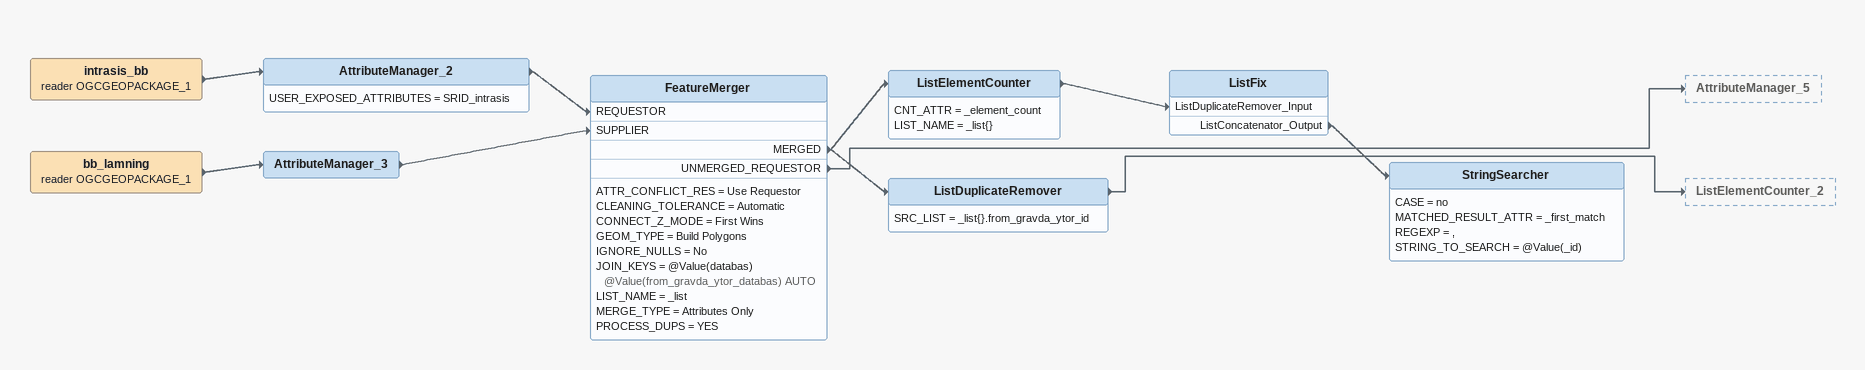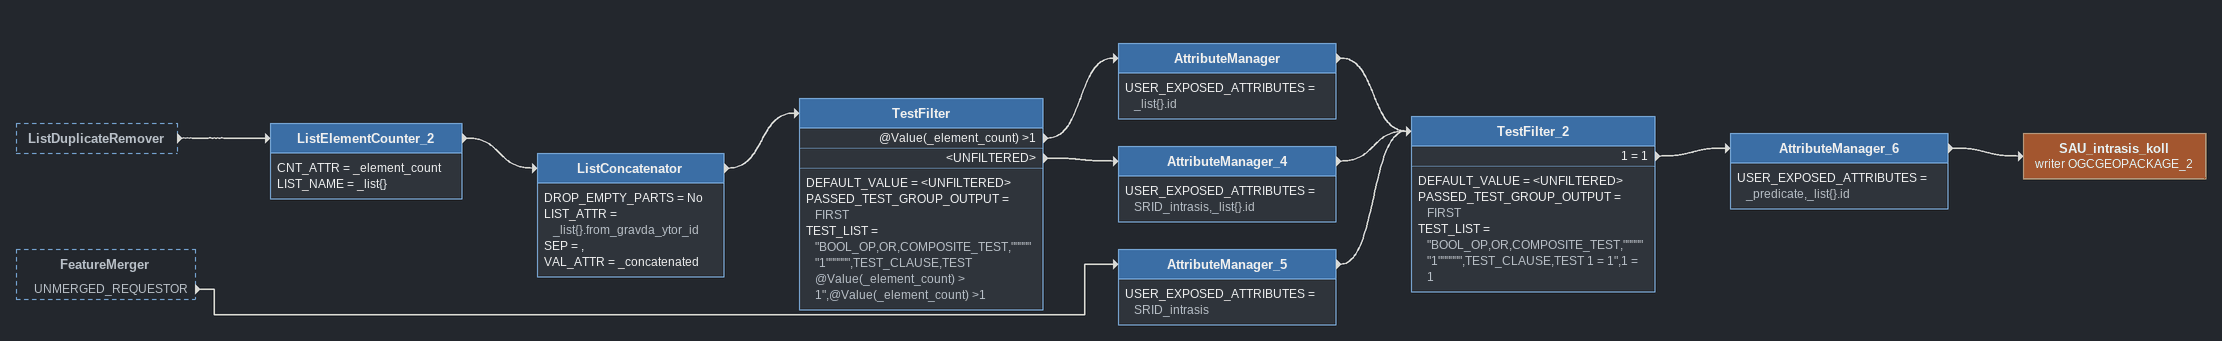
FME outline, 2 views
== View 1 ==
intrasis_bb (reader OGCGEOPACKAGE_1)
    -> AttributeManager_2
AttributeManager_2
    USER_EXPOSED_ATTRIBUTES = SRID_intrasis
    -> FeatureMerger [REQUESTOR]
bb_lamning (reader OGCGEOPACKAGE_1)
    -> AttributeManager_3
AttributeManager_3
    -> FeatureMerger [SUPPLIER]
FeatureMerger
    ATTR_CONFLICT_RES = Use Requestor
    CLEANING_TOLERANCE = Automatic
    CONNECT_Z_MODE = First Wins
    GEOM_TYPE = Build Polygons
    IGNORE_NULLS = No
    JOIN_KEYS = @Value(databas) @Value(from_gravda_ytor_databas) AUTO
    LIST_NAME = _list
    MERGE_TYPE = Attributes Only
    PROCESS_DUPS = YES
    MERGED -> ListElementCounter
    MERGED -> ListDuplicateRemover
    UNMERGED_REQUESTOR -> AttributeManager_5
ListElementCounter
    CNT_ATTR = _element_count
    LIST_NAME = _list{}
    -> ListFix [ListDuplicateRemover_Input]
ListFix
    ListConcatenator_Output -> StringSearcher
StringSearcher
    CASE = no
    MATCHED_RESULT_ATTR = _first_match
    REGEXP = ,
    STRING_TO_SEARCH = @Value(_id)
ListDuplicateRemover
    SRC_LIST = _list{}.from_gravda_ytor_id
    -> ListElementCounter_2

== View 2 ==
ListDuplicateRemover [outside]
    -> ListElementCounter_2
FeatureMerger [outside]
    UNMERGED_REQUESTOR -> AttributeManager_5
ListElementCounter_2
    CNT_ATTR = _element_count
    LIST_NAME = _list{}
    -> ListConcatenator
ListConcatenator
    DROP_EMPTY_PARTS = No
    LIST_ATTR = _list{}.from_gravda_ytor_id
    SEP = ,
    VAL_ATTR = _concatenated
    -> TestFilter
TestFilter
    DEFAULT_VALUE = <UNFILTERED>
    PASSED_TEST_GROUP_OUTPUT = FIRST
    TEST_LIST = "BOOL_OP,OR,COMPOSITE_TEST,""""""1"""""",TEST_CLAUSE,TEST @Value(_element_count) > 1",@Value(_element_count) >1
    @Value(_element_count) >1 -> AttributeManager
    <UNFILTERED> -> AttributeManager_4
AttributeManager
    USER_EXPOSED_ATTRIBUTES = _list{}.id
    -> TestFilter_2
AttributeManager_4
    USER_EXPOSED_ATTRIBUTES = SRID_intrasis,_list{}.id
    -> TestFilter_2
AttributeManager_5
    USER_EXPOSED_ATTRIBUTES = SRID_intrasis
    -> TestFilter_2
TestFilter_2
    DEFAULT_VALUE = <UNFILTERED>
    PASSED_TEST_GROUP_OUTPUT = FIRST
    TEST_LIST = "BOOL_OP,OR,COMPOSITE_TEST,""""""1"""""",TEST_CLAUSE,TEST 1 = 1",1 = 1
    1 = 1 -> AttributeManager_6
AttributeManager_6
    USER_EXPOSED_ATTRIBUTES = _predicate,_list{}.id
    -> SAU_intrasis_koll (writer OGCGEOPACKAGE_2)
SAU_intrasis_koll (writer OGCGEOPACKAGE_2)
